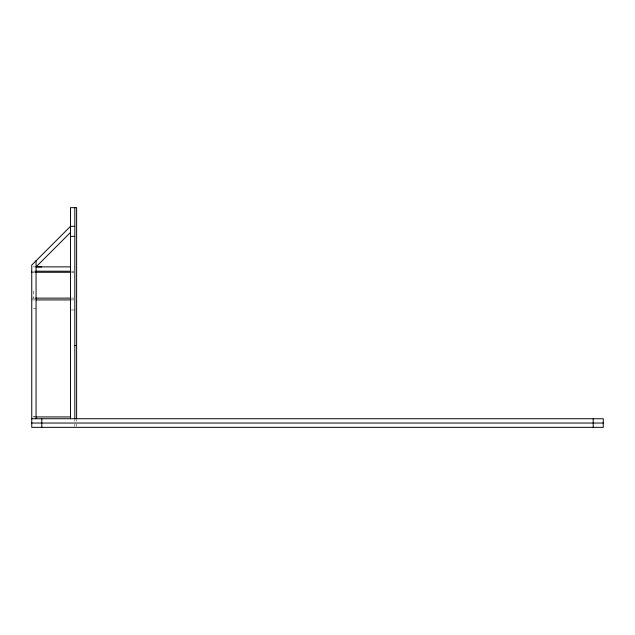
<?xml version="1.0" encoding="UTF-8"?>
<svg xmlns="http://www.w3.org/2000/svg" width="635" height="635" viewBox="0 0 635 635"><rect width="100%" height="100%" fill="white"/><g stroke="black" fill="none" stroke-linecap="round" stroke-linejoin="round"><path stroke-width="0.48" stroke-dasharray="3.17 2.38" d="M33.472 266.875L35.195 266.875M33.472 271.177L35.195 271.177M71.89 271.185L73.85 271.201M31.75 272.264L34.623 272.264M71.874 272.272L73.85 272.272M31.75 298.117L34.687 298.117M71.882 298.109L73.85 298.117M31.75 299.926L35.195 299.903M70.517 299.926L73.97 299.903M33.472 308.539L36.06 308.539M71.382 309.975L74.827 309.975M33.472 416.608L35.195 416.608M33.472 416.941L35.195 416.941M76.621 419.592L76.621 421.315M76.621 423.902L76.621 426.49M74.827 419.592L74.827 421.315M74.827 423.902L74.827 426.49M33.544 290.933L33.544 298.117"/><path stroke-width="0.95" d="M31.75 272.264L31.75 271.185M41.799 266.875L36.06 266.875L70.517 232.41M74.827 226.322L70.517 226.322L31.75 265.089L31.75 427.347L603.25 427.347L603.25 418.735L31.75 418.735M70.517 236.371L74.827 236.371M36.06 266.875L70.517 266.875M35.663 271.201L70.914 271.201M35.576 272.28L70.89 272.28M35.663 298.117L70.914 298.125M36.06 299.903L70.517 299.926M74.827 345.503L76.621 345.503M36.06 416.941L70.517 416.941M31.75 423.037L603.25 423.037M593.201 418.735L593.201 427.347M76.621 418.735L76.621 207.653L70.517 207.653L70.517 418.735M74.827 207.653L74.827 418.735M41.799 418.735L41.799 427.347M36.06 260.779L36.06 418.735"/></g></svg>
